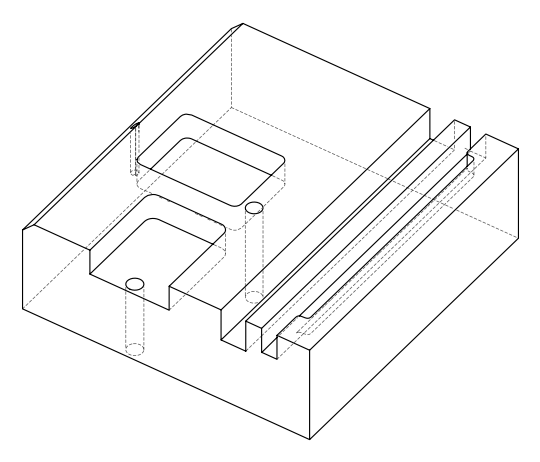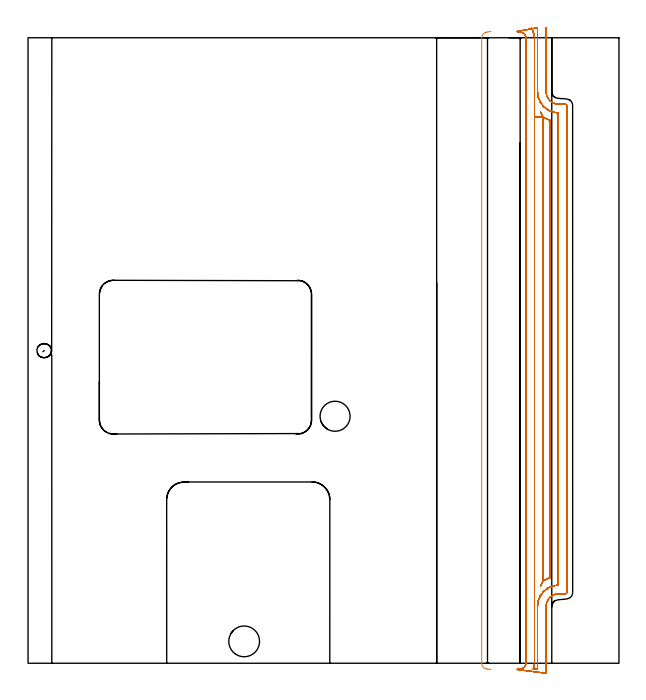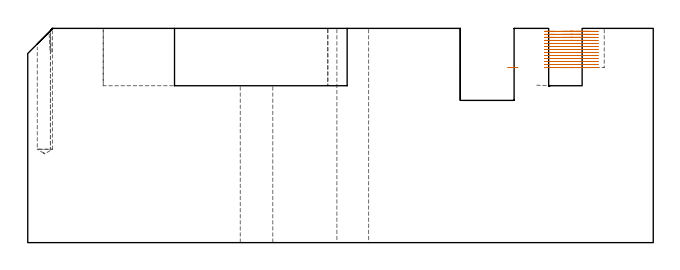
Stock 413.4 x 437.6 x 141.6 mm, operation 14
(PLAN: 18 operations, 14 tool changes, 369.8 min)
(1 SPOT_DRILL | STEP1HOLE | NXT0321_9005460120000 | 0.05 min | 178 mm3)
(2 SPOT_DRILL_1 | STEP1HOLE_1 | NXT0321_9005460120000 | 0.06 min | 4453 mm3)
(3 SPOT_DRILL_2 | STEP1POCKET | NXT0321_9005460120000 | 0.03 min | 4 mm3)
(4 DRILL_BLIND_HOLE_INTO_CENTER | STEP1HOLE | NXT0301_026 | 0.04 min | 122 mm3)
(5 GUN_DRILL_THROUGH_HOLE | STEP1HOLE | UGT0307_001 | 0.63 min | 2581 mm3)
(6 SPADE_DRILL_TO_ENLARGE_THROUGH_HOLE | STEP1HOLE | UGT0306_004 | 0.59 min | 17317 mm3)
(7 DRILL_TO_ENLARGE_THROUGH_HOLE | STEP1HOLE | UGT0301_051 | 0.61 min | 28774 mm3)
(8 DRILL_BLIND_HOLE_INTO_CENTER_1 | STEP1HOLE_1 | NXT0301_062 | 0.07 min | 682 mm3)
(9 GUN_DRILL_THROUGH_HOLE_1 | STEP1HOLE_1 | UGT0307_006 | 0.52 min | 5759 mm3)
(10 DRILL_TO_ENLARGE_THROUGH_HOLE_1 | STEP1HOLE_1 | NXT0301_102 | 0.45 min | 9307 mm3)
(11 DRILL_TO_ENLARGE_THROUGH_HOLE_2 | STEP1HOLE_1 | UGT0301_052 | 0.46 min | 31129 mm3)
(12 DRILL_BLIND_HOLE_INTO_CENTER_2 | STEP1POCKET | UGT0301_032 | 0.34 min | 6322 mm3)
(13 AREA_MILL | FG_CHAMFER_SURFACE | UGT0205_001 | 21.44 min | 59886 mm3)
(14 MILL_OPEN_POCKET | POCKET_OPEN | NXT0201_009 | Follow Part, ap 2, ae 75% | 305.53 min | 1560207 mm3)
(15 MILL_RECTANGULAR_POCKET | POCKET_RECTANGULAR_STRAIGHT | NXT0201_012 | Follow Part, ap 4, ae 75% | 11.27 min | 190527 mm3)
(16 MILL_SLOT | SLOT_PARTIAL_RECTANGULAR | NXT0201_012 | Follow Part, ap 4, ae 75% | 13.91 min | 168472 mm3)
(17 MILL_RECTANGULAR_SLOT | SLOT_RECTANGULAR | UGT0201_004 | Follow Part, ap 8, ae 75% | 6.12 min | 337279 mm3)
(18 MILL_RECTANGULAR_SLOT_1 | SLOT_RECTANGULAR_1 | NXT0201_012 | Follow Part, ap 4, ae 75% | 7.66 min | 116016 mm3)
(TOOL NXT0321_9005460120000 | NC Spot Drill, 142deg, 12mm, Carbide, Uncoated | D12 PA142 FL30 Z2)
(TOOL NXT0301_026 | Carbide Drill 5.5mm [860.1-0550-017A1-MM 2214] | D5.5 PA140 FL28 Z2)
(TOOL UGT0307_001 | Gun Drill 5 mm | D5 PA130 FL24 Z1)
(TOOL UGT0306_004 | Spade Drill 13.5mm | D13.5 PA132 FL10 Z2)
(TOOL UGT0301_051 | Twist Drill 21 mm | D21 PA118 FL145 Z2)
(TOOL NXT0301_062 | Carbide Drill 9.1mm [860.1-0910-027A1-MM 2214] | D9.1 PA140 FL47 Z2)
(TOOL UGT0307_006 | Gun Drill 9 mm | D9 PA130 FL24 Z1)
(TOOL NXT0301_102 | Carbide Drill 13.5mm [860.1-1350-108A1-MM 2214] | D13.5 PA140 FL123 Z2)
(TOOL UGT0301_052 | Twist Drill 21.5 mm | D21.5 PA118 FL150 Z2)
(TOOL UGT0301_032 | Twist Drill 10 mm | D10 PA118 FL87 Z2)
(TOOL UGT0205_001 | Chamfer Mill 20 x 3 x 45 deg. | D20 FL50 Z2)
(TOOL NXT0201_009 | ENDMILL 8mm [2P460-0800-NA 1630] | D8 FL26 Z6)
(TOOL NXT0201_012 | ENDMILL 16mm [2P460-1600-NA 1630] | D16 FL38 Z6)
(TOOL UGT0201_004 | End Mill 32 mm | D32 FL53 Z6)
(OP 14 MILL_OPEN_POCKET, part 2 of 2)
G0 Z151.6
X323.889 Y-4.337
Z115.7
G1 X320.911 Y-3.97
G2 X317.4 Y0. R4. F500.
G1 Y437.6
G2 X320.911 Y441.57 R4.
G1 X323.888 Y441.937 F250.
G0 Z151.6
X352.265 Y444.35
Z139.608
G1 X353.465 Y441.6
G2 X354.3 Y437.6 R10. F500.
G1 Y382.173
X360.3
Y57.527
X358.439 Y53.79
X360.3 Y57.527
G2 X365. Y59.701 R21.
G1 Y379.999
G2 X360.3 Y382.173 R21.
G1 X358.439 Y385.91
X360.3 Y382.173
X354.3
Y0.
G2 X353.465 Y-4. R10.
G1 X356.4
Y39.7
G2 X371. Y54.695 R15.
G1 Y385.005
G2 X356.4 Y400. R15.
G1 Y441.6
Y444.6 F250.
X341.812 Y441.937
X344.789 Y441.57
G2 X348.3 Y437.6 R4. F500.
G1 Y0.
G2 X344.789 Y-3.97 R4.
G1 X341.811 Y-4.337 F250.
X362.4 Y-7.
Y-4.
Y39.7 F500.
G2 X371.4 Y48.7 R9.
G1 X376.
G3 X377. Y49.7 R1.
G1 Y390.
G3 X376. Y391. R1.
G1 X371.4
G2 X362.4 Y400. R9.
G1 Y441.6
Y444.6 F250.
G0 X352.265 Y444.35 Z137.615
G1 X353.465 Y441.6
G2 X354.3 Y437.6 R10. F500.
G1 Y382.173
X360.3
Y57.527
X358.439 Y53.79
X360.3 Y57.527
G2 X365. Y59.701 R21.
G1 Y379.999
G2 X360.3 Y382.173 R21.
G1 X358.439 Y385.91
X360.3 Y382.173
X354.3
Y0.
G2 X353.465 Y-4. R10.
G1 X356.4
Y39.7
G2 X371. Y54.695 R15.
G1 Y385.005
G2 X356.4 Y400. R15.
G1 Y441.6
Y444.6 F250.
X341.812 Y441.937
X344.789 Y441.57
G2 X348.3 Y437.6 R4. F500.
G1 Y0.
G2 X344.789 Y-3.97 R4.
G1 X341.811 Y-4.337 F250.
X362.4 Y-7.
Y-4.
Y39.7 F500.
G2 X371.4 Y48.7 R9.
G1 X376.
G3 X377. Y49.7 R1.
G1 Y390.
G3 X376. Y391. R1.
G1 X371.4
G2 X362.4 Y400. R9.
G1 Y441.6
Y444.6 F250.
G0 X352.265 Y444.35 Z135.623
G1 X353.465 Y441.6
G2 X354.3 Y437.6 R10. F500.
G1 Y382.173
X360.3
Y57.527
X358.439 Y53.79
X360.3 Y57.527
G2 X365. Y59.701 R21.
G1 Y379.999
G2 X360.3 Y382.173 R21.
G1 X358.439 Y385.91
X360.3 Y382.173
X354.3
Y0.
G2 X353.465 Y-4. R10.
G1 X356.4
Y39.7
G2 X371. Y54.695 R15.
G1 Y385.005
G2 X356.4 Y400. R15.
G1 Y441.6
Y444.6 F250.
X341.812 Y441.937
X344.789 Y441.57
G2 X348.3 Y437.6 R4. F500.
G1 Y0.
G2 X344.789 Y-3.97 R4.
G1 X341.811 Y-4.337 F250.
X362.4 Y-7.
Y-4.
Y39.7 F500.
G2 X371.4 Y48.7 R9.
G1 X376.
G3 X377. Y49.7 R1.
G1 Y390.
G3 X376. Y391. R1.
G1 X371.4
G2 X362.4 Y400. R9.
G1 Y441.6
Y444.6 F250.
G0 X352.265 Y444.35 Z133.631
G1 X353.465 Y441.6
G2 X354.3 Y437.6 R10. F500.
G1 Y382.173
X360.3
Y57.527
X358.439 Y53.79
X360.3 Y57.527
G2 X365. Y59.701 R21.
G1 Y379.999
G2 X360.3 Y382.173 R21.
G1 X358.439 Y385.91
X360.3 Y382.173
X354.3
Y0.
G2 X353.465 Y-4. R10.
G1 X356.4
Y39.7
G2 X371. Y54.695 R15.
G1 Y385.005
G2 X356.4 Y400. R15.
G1 Y441.6
Y444.6 F250.
X341.812 Y441.937
X344.789 Y441.57
G2 X348.3 Y437.6 R4. F500.
G1 Y0.
G2 X344.789 Y-3.97 R4.
G1 X341.811 Y-4.337 F250.
X362.4 Y-7.
Y-4.
Y39.7 F500.
G2 X371.4 Y48.7 R9.
G1 X376.
G3 X377. Y49.7 R1.
G1 Y390.
G3 X376. Y391. R1.
G1 X371.4
G2 X362.4 Y400. R9.
G1 Y441.6
Y444.6 F250.
G0 X352.265 Y444.35 Z131.638
G1 X353.465 Y441.6
G2 X354.3 Y437.6 R10. F500.
G1 Y382.173
X360.3
Y57.527
X358.439 Y53.79
X360.3 Y57.527
G2 X365. Y59.701 R21.
G1 Y379.999
G2 X360.3 Y382.173 R21.
G1 X358.439 Y385.91
X360.3 Y382.173
X354.3
Y0.
G2 X353.465 Y-4. R10.
G1 X356.4
Y39.7
G2 X371. Y54.695 R15.
G1 Y385.005
G2 X356.4 Y400. R15.
G1 Y441.6
Y444.6 F250.
X341.812 Y441.937
X344.789 Y441.57
G2 X348.3 Y437.6 R4. F500.
G1 Y0.
G2 X344.789 Y-3.97 R4.
G1 X341.811 Y-4.337 F250.
X362.4 Y-7.
Y-4.
Y39.7 F500.
G2 X371.4 Y48.7 R9.
G1 X376.
G3 X377. Y49.7 R1.
G1 Y390.
G3 X376. Y391. R1.
G1 X371.4
G2 X362.4 Y400. R9.
G1 Y441.6
Y444.6 F250.
G0 X352.265 Y444.35 Z129.646
G1 X353.465 Y441.6
G2 X354.3 Y437.6 R10. F500.
G1 Y382.173
X360.3
Y57.527
X358.439 Y53.79
X360.3 Y57.527
G2 X365. Y59.701 R21.
G1 Y379.999
G2 X360.3 Y382.173 R21.
G1 X358.439 Y385.91
X360.3 Y382.173
X354.3
Y0.
G2 X353.465 Y-4. R10.
G1 X356.4
Y39.7
G2 X371. Y54.695 R15.
G1 Y385.005
G2 X356.4 Y400. R15.
G1 Y441.6
Y444.6 F250.
X341.812 Y441.937
X344.789 Y441.57
G2 X348.3 Y437.6 R4. F500.
G1 Y0.
G2 X344.789 Y-3.97 R4.
G1 X341.811 Y-4.337 F250.
X362.4 Y-7.
Y-4.
Y39.7 F500.
G2 X371.4 Y48.7 R9.
G1 X376.
G3 X377. Y49.7 R1.
G1 Y390.
G3 X376. Y391. R1.
G1 X371.4
G2 X362.4 Y400. R9.
G1 Y441.6
Y444.6 F250.
G0 X352.265 Y444.35 Z127.654
G1 X353.465 Y441.6
G2 X354.3 Y437.6 R10. F500.
G1 Y382.173
X360.3
Y57.527
X358.439 Y53.79
X360.3 Y57.527
G2 X365. Y59.701 R21.
G1 Y379.999
G2 X360.3 Y382.173 R21.
G1 X358.439 Y385.91
X360.3 Y382.173
X354.3
Y0.
G2 X353.465 Y-4. R10.
G1 X356.4
Y39.7
G2 X371. Y54.695 R15.
G1 Y385.005
G2 X356.4 Y400. R15.
G1 Y441.6
Y444.6 F250.
X341.812 Y441.937
X344.789 Y441.57
G2 X348.3 Y437.6 R4. F500.
G1 Y0.
G2 X344.789 Y-3.97 R4.
G1 X341.811 Y-4.337 F250.
X362.4 Y-7.
Y-4.
Y39.7 F500.
G2 X371.4 Y48.7 R9.
G1 X376.
G3 X377. Y49.7 R1.
G1 Y390.
G3 X376. Y391. R1.
G1 X371.4
G2 X362.4 Y400. R9.
G1 Y441.6
Y444.6 F250.
G0 X352.265 Y444.35 Z125.661
G1 X353.465 Y441.6
G2 X354.3 Y437.6 R10. F500.
G1 Y382.173
X360.3
Y57.527
X358.439 Y53.79
X360.3 Y57.527
G2 X365. Y59.701 R21.
G1 Y379.999
G2 X360.3 Y382.173 R21.
G1 X358.439 Y385.91
X360.3 Y382.173
X354.3
Y0.
G2 X353.465 Y-4. R10.
G1 X356.4
Y39.7
G2 X371. Y54.695 R15.
G1 Y385.005
G2 X356.4 Y400. R15.
G1 Y441.6
Y444.6 F250.
X341.812 Y441.937
X344.789 Y441.57
G2 X348.3 Y437.6 R4. F500.
G1 Y0.
G2 X344.789 Y-3.97 R4.
G1 X341.811 Y-4.337 F250.
X362.4 Y-7.
Y-4.
Y39.7 F500.
G2 X371.4 Y48.7 R9.
G1 X376.
G3 X377. Y49.7 R1.
G1 Y390.
G3 X376. Y391. R1.
G1 X371.4
G2 X362.4 Y400. R9.
G1 Y441.6
Y444.6 F250.
G0 X352.265 Y444.35 Z123.669
G1 X353.465 Y441.6
G2 X354.3 Y437.6 R10. F500.
G1 Y382.173
X360.3
Y57.527
X358.439 Y53.79
X360.3 Y57.527
G2 X365. Y59.701 R21.
G1 Y379.999
G2 X360.3 Y382.173 R21.
G1 X358.439 Y385.91
X360.3 Y382.173
X354.3
Y0.
G2 X353.465 Y-4. R10.
G1 X356.4
Y39.7
G2 X371. Y54.695 R15.
G1 Y385.005
G2 X356.4 Y400. R15.
G1 Y441.6
Y444.6 F250.
X341.812 Y441.937
X344.789 Y441.57
G2 X348.3 Y437.6 R4. F500.
G1 Y0.
G2 X344.789 Y-3.97 R4.
G1 X341.811 Y-4.337 F250.
X362.4 Y-7.
Y-4.
Y39.7 F500.
G2 X371.4 Y48.7 R9.
G1 X376.
G3 X377. Y49.7 R1.
G1 Y390.
G3 X376. Y391. R1.
G1 X371.4
G2 X362.4 Y400. R9.
G1 Y441.6
Y444.6 F250.
G0 X352.265 Y444.35 Z121.677
G1 X353.465 Y441.6
G2 X354.3 Y437.6 R10. F500.
G1 Y382.173
X360.3
Y57.527
X358.439 Y53.79
X360.3 Y57.527
G2 X365. Y59.701 R21.
G1 Y379.999
G2 X360.3 Y382.173 R21.
G1 X358.439 Y385.91
X360.3 Y382.173
X354.3
Y0.
G2 X353.465 Y-4. R10.
G1 X356.4
Y39.7
G2 X371. Y54.695 R15.
G1 Y385.005
G2 X356.4 Y400. R15.
G1 Y441.6
Y444.6 F250.
X341.812 Y441.937
X344.789 Y441.57
G2 X348.3 Y437.6 R4. F500.
G1 Y0.
G2 X344.789 Y-3.97 R4.
G1 X341.811 Y-4.337 F250.
X362.4 Y-7.
Y-4.
Y39.7 F500.
G2 X371.4 Y48.7 R9.
G1 X376.
G3 X377. Y49.7 R1.
G1 Y390.
G3 X376. Y391. R1.
G1 X371.4
G2 X362.4 Y400. R9.
G1 Y441.6
Y444.6 F250.
G0 X352.265 Y444.35 Z119.685
G1 X353.465 Y441.6
G2 X354.3 Y437.6 R10. F500.
G1 Y382.173
X360.3
Y57.527
X358.439 Y53.79
X360.3 Y57.527
G2 X365. Y59.701 R21.
G1 Y379.999
G2 X360.3 Y382.173 R21.
G1 X358.439 Y385.91
X360.3 Y382.173
X354.3
Y0.
G2 X353.465 Y-4. R10.
G1 X356.4
Y39.7
G2 X371. Y54.695 R15.
G1 Y385.005
G2 X356.4 Y400. R15.
G1 Y441.6
Y444.6 F250.
X341.812 Y441.937
X344.789 Y441.57
G2 X348.3 Y437.6 R4. F500.
G1 Y0.
G2 X344.789 Y-3.97 R4.
G1 X341.811 Y-4.337 F250.
X362.4 Y-7.
Y-4.
Y39.7 F500.
G2 X371.4 Y48.7 R9.
G1 X376.
G3 X377. Y49.7 R1.
G1 Y390.
G3 X376. Y391. R1.
G1 X371.4
G2 X362.4 Y400. R9.
G1 Y441.6
Y444.6 F250.
G0 X352.265 Y444.35 Z117.692
G1 X353.465 Y441.6
G2 X354.3 Y437.6 R10. F500.
G1 Y382.173
X360.3
Y57.527
X358.439 Y53.79
X360.3 Y57.527
G2 X365. Y59.701 R21.
G1 Y379.999
G2 X360.3 Y382.173 R21.
G1 X358.439 Y385.91
X360.3 Y382.173
X354.3
Y0.
G2 X353.465 Y-4. R10.
G1 X356.4
Y39.7
G2 X371. Y54.695 R15.
G1 Y385.005
G2 X356.4 Y400. R15.
G1 Y441.6
Y444.6 F250.
X341.812 Y441.937
X344.789 Y441.57
G2 X348.3 Y437.6 R4. F500.
G1 Y0.
G2 X344.789 Y-3.97 R4.
G1 X341.811 Y-4.337 F250.
X362.4 Y-7.
Y-4.
Y39.7 F500.
G2 X371.4 Y48.7 R9.
G1 X376.
G3 X377. Y49.7 R1.
G1 Y390.
G3 X376. Y391. R1.
G1 X371.4
G2 X362.4 Y400. R9.
G1 Y441.6
Y444.6 F250.
G0 X352.265 Y444.35 Z115.7
G1 X353.465 Y441.6
G2 X354.3 Y437.6 R10. F500.
G1 Y382.173
X360.3
Y57.527
X358.439 Y53.79
X360.3 Y57.527
G2 X365. Y59.701 R21.
G1 Y379.999
G2 X360.3 Y382.173 R21.
G1 X358.439 Y385.91
X360.3 Y382.173
X354.3
Y0.
G2 X353.465 Y-4. R10.
G1 X356.4
Y39.7
G2 X371. Y54.695 R15.
G1 Y385.005
G2 X356.4 Y400. R15.
G1 Y441.6
Y444.6 F250.
X341.812 Y441.937
X344.789 Y441.57
G2 X348.3 Y437.6 R4. F500.
G1 Y0.
G2 X344.789 Y-3.97 R4.
G1 X341.811 Y-4.337 F250.
X362.4 Y-7.
Y-4.
Y39.7 F500.
G2 X371.4 Y48.7 R9.
G1 X376.
G3 X377. Y49.7 R1.
G1 Y390.
G3 X376. Y391. R1.
G1 X371.4
G2 X362.4 Y400. R9.
G1 Y441.6
Y444.6 F250.
G0 Z151.6
M5
M2
